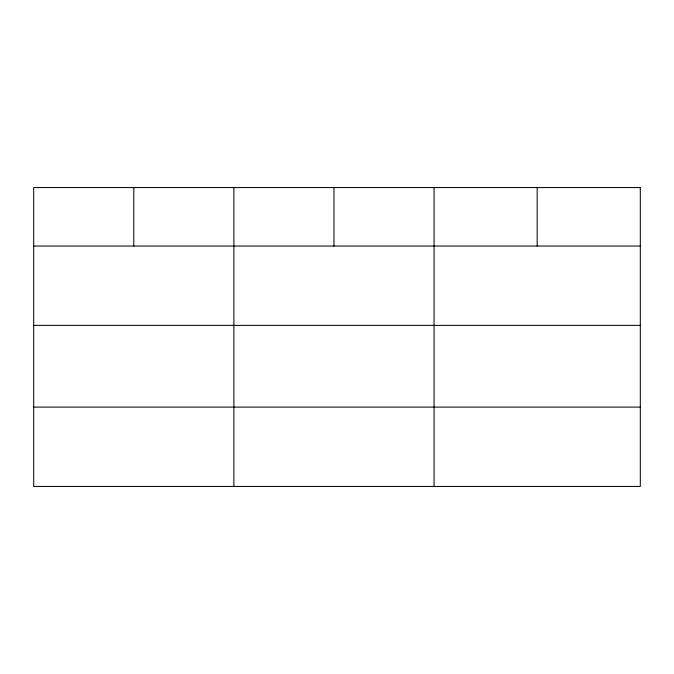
<?xml version="1.0" encoding="UTF-8"?>
<svg xmlns="http://www.w3.org/2000/svg" width="674" height="674" viewBox="0 0 674 674"><rect width="100%" height="100%" fill="white"/><g stroke="black" fill="none" stroke-linecap="round" stroke-linejoin="round"><path stroke-width="1.01" d="M33.7 246.044L640.3 246.044M33.7 325.373L640.3 325.373M33.7 407.104L640.3 407.104M537.178 187.566L537.178 246.044M434.056 187.566L434.056 486.434M333.967 187.566L333.967 246.044M233.878 187.566L233.878 486.434M133.789 187.566L133.789 246.044M640.3 187.566L33.7 187.566L33.7 486.434L640.3 486.434L640.3 187.566"/></g></svg>
